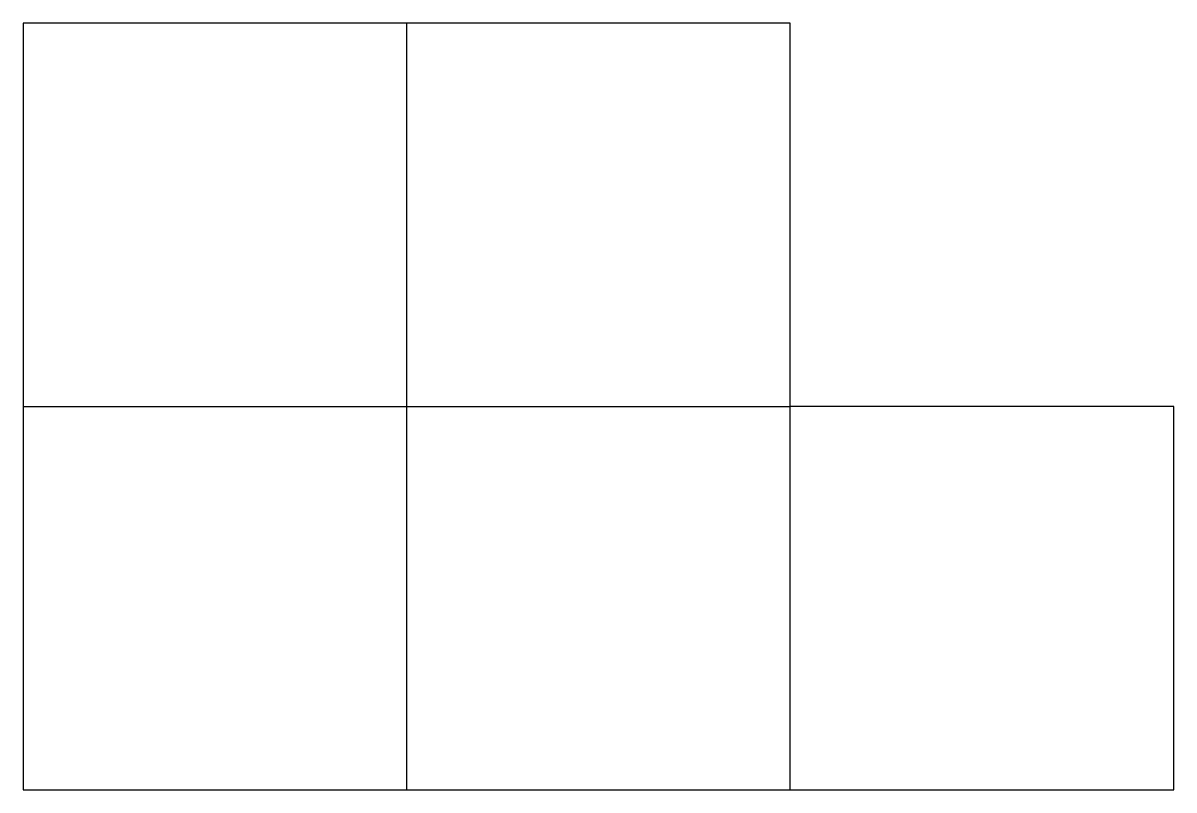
# Model space of a CAD drawing. Header units: metres. Extents: x 0 to 18000, y 0 to 12000.
import ezdxf

# ---------------------------------------------------------------- set-up
doc = ezdxf.new("R2010")
doc.units = ezdxf.units.M

msp = doc.modelspace()

# ---------------------------------------------------------------- linework, layer by layer
at = {"layer": 'WALLS'}
for p, q in [((12000, 12000), (0, 12000)), ((0, 12000), (0, 0)), ((6000, 6000), (6000, 12000)), ((12000, 6000), (12000, 12000)), ((0, 6000), (12000, 6000)), ((6000, 0), (6000, 6000)), ((18000, 6000), (12000, 6000)), ((12000, 0), (12000, 6000)), ((18000, 0), (18000, 6000)), ((0, 0), (18000, 0))]:
    msp.add_line(p, q, dxfattribs=at)

doc.saveas('drawing.dxf')
